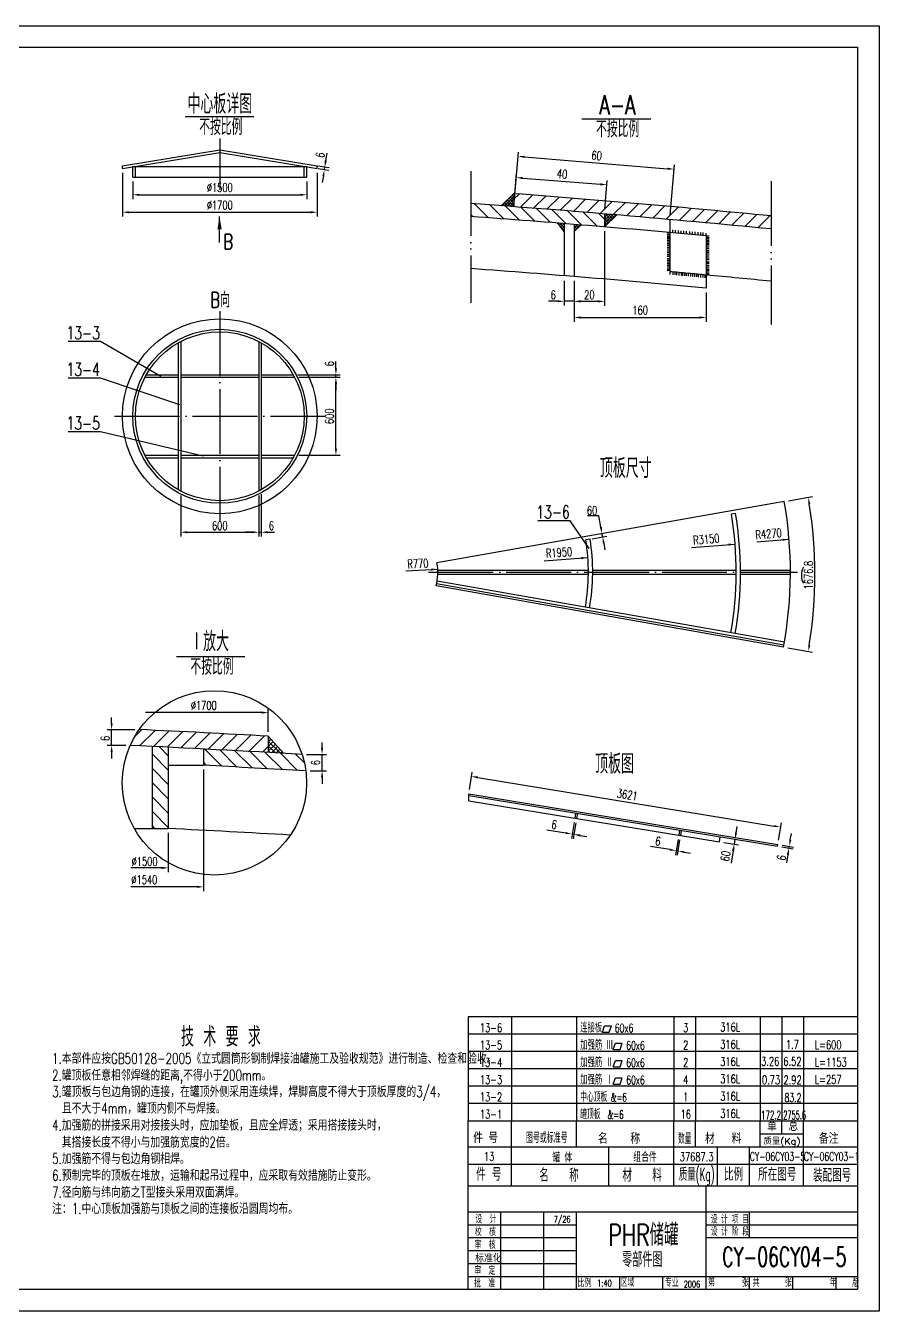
# Model space of a CAD drawing. Extents: x -7275 to 35952, y -7123 to 31390.
# Drawn here: x 26087 to 35952, y 8403 to 23253 of the extents above; entities that cross this region are included whole.
import ezdxf
from ezdxf.enums import TextEntityAlignment as Align

# ---------------------------------------------------------------- set-up
doc = ezdxf.new("R2010")
doc.units = 0
doc.header["$LTSCALE"] = 25
doc.header["$MEASUREMENT"] = 0
doc.linetypes.add('DASHDOT-M', pattern=[36, 30, -3, 0, -3])
doc.linetypes.add('DIVIDE-M', pattern=[39, 30, -3, 0, -3, 0, -3])
doc.layers.get('0').update_dxf_attribs({"linetype": 'CONTINUOUS'})
for name, color, linetype in [('CDR_DWG1', 4, 'CONTINUOUS'), ('CDR_DWG2', 2, 'CONTINUOUS'), ('CDR_DWG3', 1, 'DASHDOT-M'), ('CDR_DWG4', 3, 'DIVIDE-M'), ('CDR_TEXT', 7, 'CONTINUOUS')]:
    doc.layers.add(name, color=color, linetype=linetype)
doc.styles.add('HZ', font='ROMANS.shx', dxfattribs={"width": 0.7, "height": 100, "bigfont": 'HZ.shx'})
pattern_1 = [(135, (-12510.55, 17776.11), (-82.86408, -82.86408), [])]

# ---------------------------------------------------------------- blocks, each defined once
blk = doc.blocks.new('MLF')
blk.add_line((180, 8), (0, 8))
at = {"color": 4}
for p, q in [((0, 8), (0, 0)), ((20, 8), (20, 0)), ((50, 8), (50, 0)), ((95, 8), (95, 0)), ((105, 8), (105, 0)), ((135, 8), (135, 0)), ((145, 8), (145, 0)), ((155, 8), (155, 0))]:
    blk.add_line(p, q, dxfattribs=at)
blk = doc.blocks.new('MLR')
at = {"color": 4}
for p, q in [((0, 0), (0, 12)), ((0, 12), (180, 12)), ((20, 0), (20, 12)), ((50, 0), (50, 12)), ((95, 0), (95, 12)), ((105, 0), (105, 12)), ((135, 0), (135, 12)), ((145, 6), (145, 12)), ((155, 0), (155, 12))]:
    blk.add_line(p, q, dxfattribs=at)
blk.add_line((135, 6), (155, 6))
at = {"style": 'HZ'}
for s, width, p in [('件 号', 0.7, (2.27, 1.69)), ('图号或标准号', 0.492204, (26.68, 1.69)), ('名    称', 0.7, (59.95, 1.35)), ('数量', 0.471468, (97, 1.35)), ('材   料', 0.7, (109.4, 1.35)), ('备注', 0.7, (162.07, 1.35))]:
    blk.add_text(s, height=5, dxfattribs=dict(at, width=width)).set_placement(p)
for s, p in [('单', (138.18, 7.18)), ('总', (148.03, 7.33))]:
    blk.add_text(s, height=4, dxfattribs=at).set_placement(p)
at = {"style": 'HZ', "width": 1.22708}
blk.add_text('质量(Kg)', height=3, dxfattribs=at).set_placement((136.46, 1.01), (153.64, 1.01), align=Align.FIT)
blk = doc.blocks.new('SML')
at = {"color": 4, "linetype": 'Continuous'}
for p, q in [((0, 0), (0, 18)), ((20, 0), (20, 18)), ((65, 0), (65, 18)), ((95, 0), (95, 18)), ((115, 18), (115, 0)), ((130, 0), (130, 18)), ((155, 0), (155, 18)), ((0, 10), (180, 10))]:
    blk.add_line(p, q, dxfattribs=at)
at = {"color": 7, "linetype": 'Continuous'}
blk.add_line((0, 18), (180, 18), dxfattribs=at)
at = {"color": 7, "linetype": 'Continuous', "style": 'HZ'}
for s, width, p in [('件 号', 0.7, (3.62, 2.26)), ('名   称', 0.7, (32.84, 1.84)), ('材   料', 0.7, (71.25, 1.84)), ('质量(Kg)', 0.5, (97.34, 2.26)), ('比例', 0.7, (118.23, 2.26)), ('所在图号', 0.7, (134, 2.26)), ('装配图号', 0.7, (159.38, 1.84))]:
    blk.add_text(s, height=6, dxfattribs=dict(at, width=width)).set_placement(p)

msp = doc.modelspace()

# ---------------------------------------------------------------- hatches: boundary and pattern name
h = msp.add_hatch()
h.set_pattern_fill('ANSI37', color=256, scale=187.5, style=0)
h.set_pattern_definition([(45, (-7471.047, 23645.17), (-16.572815, 16.572815), []), (135, (-7471.047, 23645.17), (-16.572815, -16.572815), [])])
h.paths.add_polyline_path([(31583, 21173, -0.000273), (31730, 21162), (31730, 21313)])
h.paths.add_polyline_path([(32310, 20967, 0.000137), (32237, 20973), (32310, 20875)])
h.paths.add_polyline_path([(32426, 20875), (32505, 20951, 0.000147), (32426, 20957)])
h.paths.add_polyline_path([(32777, 20929), (32777, 20929), (32917, 21067, 0.000261), (32777, 21079)])
h = msp.add_hatch()
h.set_pattern_fill('ANSI31', color=256, scale=937.5, style=0)
h.set_pattern_definition([(45, (-7471.05, 23645.17), (-82.86408, 82.86408), [])])
h.paths.add_polyline_path([(34701, 20905), (34701, 21056, 0.005522), (31730, 21313), (31730, 21162, -0.005528)])
h = msp.add_hatch()
h.set_pattern_fill('ANSI31', color=256, scale=937.5, angle=90, style=0)
h.set_pattern_definition([(135, (-7471.05, 23645.17), (-82.86408, -82.86408), [])])
h.paths.add_polyline_path([(32777, 20929), (32777, 21079, 0.002871), (31233, 21199), (31233, 21049, -0.002871)])
h = msp.add_hatch()
h.set_pattern_fill('ANSI31', color=256, scale=937.5, style=0)
h.set_pattern_definition([(45, (-12510.55, 17776.11), (-82.86408, 82.86408), [])])
h.paths.add_polyline_path([(28891, 14857), (28891, 15045, 0.002212), (27398, 15121, 0.049474), (27294, 14938, -0.002368)])
h = msp.add_hatch()
h.set_pattern_fill('ANSI37', color=256, scale=312.5, style=0)
h.set_pattern_definition([(45, (-12510.554, 17776.11), (-27.62136, 27.62136), []), (135, (-12510.554, 17776.11), (-27.62136, -27.62136), [])])
h.paths.add_polyline_path([(29071, 14847), (28891, 15045), (28891, 14857, -0.000267)])
h = msp.add_hatch()
h.set_pattern_fill('ANSI31', color=256, scale=937.5, angle=90, style=0)
h.set_pattern_definition(pattern_1)
h.paths.add_polyline_path([(27735, 14918, 0.000278), (27547, 14927), (27547, 13979), (27735, 13979)])
h = msp.add_hatch()
h.set_pattern_fill('ANSI31', color=256, scale=937.5, angle=90, style=0)
h.set_pattern_definition(pattern_1)
h.paths.add_polyline_path([(28141, 14897), (28141, 14710, -0.001758), (29325, 14645, 0.045879), (29282, 14835, 0.001693)])

# ---------------------------------------------------------------- linework, layer by layer
at = {"color": 4}
for p, q in [((15577, 23003), (35702, 23003)), ((35702, 23003), (35702, 8653)), ((35702, 8653), (15577, 8653))]:
    msp.add_line(p, q, dxfattribs=at)
for p, q in [((29557, 21695), (29570, 21779)), ((31734, 21212), (31782, 21793)), ((31852, 21737), (33506, 21601)), ((27205, 21555), (27205, 21048)), ((29455, 21555), (29455, 21048)), ((29465, 21634), (29594, 21613)), ((29467, 21603), (29589, 21583)), ((29540, 21591), (29544, 21621)), ((31734, 21212), (31760, 21548)), ((33537, 21064), (33584, 21645)), ((27325, 21453), (27325, 21249)), ((29335, 21453), (29335, 21249)), ((29527, 21517), (29515, 21443)), ((31831, 21492), (32729, 21421)), ((32781, 21129), (32807, 21465)), ((27400, 21299), (29260, 21299)), ((27280, 21098), (29380, 21098)), ((32777, 20879), (32777, 20018)), ((33499, 20863), (33532, 20863)), ((33499, 20846), (33532, 20846)), ((33499, 20827), (33532, 20827)), ((33499, 20810), (33532, 20810)), ((33499, 20794), (33532, 20794)), ((33568, 20860), (33568, 20893)), ((33598, 20858), (33598, 20891)), ((33633, 20854), (33633, 20888)), ((33662, 20852), (33662, 20885)), ((33694, 20849), (33694, 20882)), ((33724, 20846), (33724, 20879)), ((33761, 20843), (33761, 20876)), ((33793, 20840), (33793, 20873)), ((33823, 20837), (33823, 20870)), ((33859, 20834), (33859, 20867)), ((33888, 20831), (33888, 20864)), ((33917, 20829), (33917, 20862)), ((33953, 20825), (33953, 20858)), ((33953, 20825), (33986, 20825)), ((33953, 20807), (33986, 20807)), ((33499, 20777), (33532, 20777)), ((33499, 20758), (33532, 20758)), ((33499, 20758), (33532, 20758)), ((33499, 20735), (33532, 20735)), ((33499, 20716), (33532, 20716)), ((33499, 20694), (33532, 20694)), ((33499, 20675), (33532, 20675)), ((33499, 20654), (33532, 20654)), ((33953, 20789), (33986, 20789)), ((33953, 20772), (33986, 20772)), ((33953, 20756), (33986, 20756)), ((33953, 20738), (33986, 20738)), ((33953, 20720), (33986, 20720)), ((33953, 20720), (33986, 20720)), ((33953, 20697), (33986, 20697)), ((33953, 20678), (33986, 20678)), ((33953, 20656), (33986, 20656)), ((33499, 20632), (33532, 20632)), ((33499, 20610), (33532, 20610)), ((33499, 20590), (33532, 20590)), ((33499, 20562), (33532, 20562)), ((33499, 20546), (33532, 20546)), ((33499, 20526), (33532, 20526)), ((33499, 20505), (33532, 20505)), ((33953, 20637), (33986, 20637)), ((33953, 20616), (33986, 20616)), ((33953, 20594), (33986, 20594)), ((33953, 20572), (33986, 20572)), ((33953, 20552), (33986, 20552)), ((33953, 20524), (33986, 20524)), ((33953, 20508), (33986, 20508)), ((33499, 20485), (33532, 20485)), ((33499, 20466), (33532, 20466)), ((33499, 20446), (33532, 20446)), ((33499, 20428), (33532, 20428)), ((33532, 20412), (33532, 20378)), ((33568, 20408), (33568, 20375)), ((33590, 20406), (33590, 20373)), ((33610, 20405), (33610, 20371)), ((33637, 20402), (33637, 20369)), ((33661, 20400), (33661, 20367)), ((33677, 20399), (33677, 20365)), ((33701, 20396), (33701, 20363)), ((33720, 20395), (33720, 20362)), ((33743, 20393), (33743, 20359)), ((33772, 20390), (33772, 20357)), ((33794, 20388), (33794, 20355)), ((33815, 20386), (33815, 20353)), ((33838, 20384), (33838, 20351)), ((33858, 20382), (33858, 20349)), ((33884, 20380), (33884, 20346)), ((33912, 20377), (33912, 20344)), ((33935, 20375), (33935, 20342)), ((33935, 20375), (33935, 20342)), ((33953, 20488), (33986, 20488)), ((33953, 20466), (33986, 20466)), ((33953, 20446), (33986, 20446)), ((33953, 20428), (33986, 20428)), ((33953, 20408), (33986, 20408)), ((33953, 20390), (33986, 20390)), ((33953, 20373), (33953, 20340)), ((33953, 20373), (33986, 20373)), ((33953, 20373), (33953, 20340)), ((32310, 20306), (32310, 20019)), ((32426, 20306), (32426, 20018)), ((32426, 20306), (32426, 20019)), ((32426, 20306), (32426, 19833)), ((32235, 20069), (32130, 20069)), ((32426, 20069), (32310, 20069)), ((32501, 20069), (32576, 20069)), ((32702, 20068), (32501, 20068)), ((33953, 20172), (33953, 19833)), ((32501, 19883), (33878, 19883)), ((29672, 19296), (29672, 19372)), ((29229, 19221), (29722, 19221)), ((29245, 19191), (29722, 19191)), ((29245, 19191), (29722, 19191)), ((29672, 19191), (29672, 19221)), ((29672, 18366), (29672, 19116)), ((29672, 19116), (29672, 19041)), ((29245, 18291), (29722, 18291)), ((27880, 17827), (27880, 17352)), ((28780, 17827), (28780, 17352)), ((28780, 17827), (28780, 17352)), ((28810, 17843), (28810, 17352)), ((34903, 17765), (35180, 17814)), ((32712, 17591), (32579, 17591)), ((32735, 17459), (32712, 17591)), ((27955, 17402), (28705, 17402)), ((28705, 17402), (28630, 17402)), ((28780, 17402), (28810, 17402)), ((28885, 17402), (28963, 17402)), ((32755, 17348), (32748, 17385)), ((32632, 17326), (32804, 17357)), ((32768, 17274), (32781, 17200)), ((33783, 17224), (34285, 17264)), ((34535, 17289), (34910, 17320)), ((32079, 17072), (32584, 17108)), ((30482, 16954), (30849, 16975)), ((34894, 16066), (35180, 16015)), ((28816, 15318), (27473, 15318)), ((28891, 15095), (28891, 15368)), ((27080, 15196), (27080, 15263)), ((27348, 15121), (27030, 15121)), ((27080, 14938), (27080, 15121)), ((27244, 14938), (27030, 14938)), ((27080, 14863), (27080, 14788)), ((29512, 14910), (29512, 14972)), ((29332, 14835), (29562, 14835)), ((29512, 14645), (29512, 14835)), ((28141, 14660), (28141, 13255)), ((29375, 14645), (29562, 14645)), ((29512, 14570), (29512, 14495)), ((31215, 14430), (31248, 14630)), ((31314, 14568), (34739, 14007)), ((32329, 13926), (32108, 13962)), ((32426, 14049), (32395, 13864)), ((32445, 14046), (32415, 13861)), ((34297, 13930), (34309, 14004)), ((34788, 13844), (34821, 14044)), ((27735, 13929), (27735, 13474)), ((32423, 13911), (32403, 13914)), ((32497, 13898), (32571, 13886)), ((33626, 13853), (33596, 13673)), ((33645, 13849), (33616, 13670)), ((34154, 13817), (34324, 13789)), ((34284, 13856), (34275, 13797)), ((34923, 13847), (34936, 13921)), ((33530, 13735), (33309, 13771)), ((33624, 13720), (33604, 13723)), ((33698, 13707), (33772, 13695)), ((34263, 13723), (34239, 13579)), ((34826, 13767), (34957, 13746)), ((34830, 13787), (34961, 13765)), ((34896, 13680), (34880, 13584)), ((34911, 13773), (34908, 13754)), ((27660, 13524), (27301, 13524)), ((28066, 13305), (27301, 13305)), ((32752, 11628), (32778, 11699)), ((32752, 11628), (32831, 11628)), ((32778, 11699), (32857, 11699)), ((32831, 11628), (32857, 11699)), ((32877, 11428), (32903, 11499)), ((32903, 11499), (32981, 11499)), ((32956, 11428), (32981, 11499)), ((32877, 11428), (32956, 11428)), ((32877, 11228), (32903, 11299)), ((32903, 11299), (32981, 11299)), ((32956, 11228), (32981, 11299)), ((32877, 11228), (32956, 11228)), ((32877, 11028), (32903, 11099)), ((32877, 11028), (32956, 11028)), ((32903, 11099), (32981, 11099)), ((32956, 11028), (32981, 11099))]:
    msp.add_line(p, q)
at = {"color": 4, "linetype": 'Continuous'}
for p, q in [((31202, 9853), (35702, 9853)), ((31202, 8653), (31202, 9853)), ((33952, 8653), (33952, 9853)), ((31202, 9553), (35702, 9553)), ((31577, 8653), (31577, 9553)), ((32077, 8653), (32077, 9553)), ((32452, 8653), (32452, 9553)), ((34452, 9253), (34452, 9553)), ((33952, 9253), (35702, 9253)), ((32452, 8803), (33952, 8803)), ((32952, 8653), (32952, 8803)), ((33452, 8653), (33452, 8803)), ((33952, 8803), (35702, 8803)), ((34452, 8653), (34452, 8803)), ((34952, 8653), (34952, 8803)), ((35452, 8653), (35452, 8803))]:
    msp.add_line(p, q, dxfattribs=at)
at = {"color": 7, "linetype": 'Continuous'}
for p, q in [((31202, 9403), (32452, 9403)), ((33952, 9403), (35702, 9403)), ((31202, 9253), (32452, 9253)), ((31202, 9103), (32452, 9103)), ((31202, 8953), (32452, 8953)), ((31202, 8803), (32452, 8803))]:
    msp.add_line(p, q, dxfattribs=at)
msp.add_lwpolyline([(14952, 8403), (14952, 23253), (35952, 23253), (35952, 8403)], close=True)
for points in [[(27649, 19201), (26951, 19605), (26579, 19605)], [(27868, 18874), (26951, 19182), (26579, 19182)], [(28138, 18281), (26951, 18562), (26579, 18562)], [(32601, 17215), (32379, 17535), (32007, 17535)]]:
    msp.add_lwpolyline(points)
for centre, radius, start, end in [((30081, 16915), 5128, 350.838, 9.162), ((35247, 16904), 195, 150.943, 208.3026)]:
    msp.add_arc(centre, radius, start, end)
for points in [[(29544, 21697), (29569, 21693), (29544, 21621)], [(31853, 21750), (31851, 21725), (31778, 21744)], [(29515, 21519), (29540, 21515), (29540, 21591)], [(33507, 21614), (33504, 21589), (33580, 21595)], [(31832, 21505), (31830, 21480), (31756, 21498)], [(32730, 21433), (32728, 21408), (32803, 21415)], [(27400, 21312), (27400, 21287), (27325, 21299)], [(29260, 21312), (29260, 21287), (29335, 21299)], [(27280, 21110), (27280, 21085), (27205, 21098)], [(29380, 21110), (29380, 21085), (29455, 21098)], [(32235, 20082), (32235, 20057), (32310, 20069)], [(32501, 20082), (32501, 20057), (32426, 20069)], [(32501, 20081), (32501, 20056), (32426, 20068)], [(32702, 20081), (32702, 20056), (32777, 20068)], [(32501, 19895), (32501, 19870), (32426, 19883)], [(33878, 19895), (33878, 19870), (33953, 19883)], [(29660, 19296), (29685, 19296), (29672, 19221)], [(29660, 19116), (29685, 19116), (29672, 19191)], [(29660, 19116), (29685, 19116), (29672, 19191)], [(29660, 18366), (29685, 18366), (29672, 18291)], [(35131, 17729), (35156, 17733), (35131, 17805)], [(27955, 17414), (27955, 17389), (27880, 17402)], [(28705, 17414), (28705, 17389), (28780, 17402)], [(28705, 17414), (28705, 17389), (28780, 17402)], [(28885, 17414), (28885, 17389), (28810, 17402)], [(32748, 17461), (32723, 17457), (32748, 17385)], [(32780, 17276), (32755, 17272), (32755, 17348)], [(34209, 17270), (34211, 17246), (34285, 17264)], [(34834, 17326), (34836, 17301), (34910, 17320)], [(32508, 17115), (32510, 17090), (32584, 17108)], [(30773, 16983), (30775, 16958), (30849, 16975)], [(35156, 16096), (35131, 16100), (35131, 16024)], [(28816, 15331), (28816, 15306), (28891, 15318)], [(27068, 15196), (27093, 15196), (27080, 15121)], [(27068, 14863), (27093, 14863), (27080, 14938)], [(29500, 14910), (29525, 14910), (29512, 14835)], [(29500, 14570), (29525, 14570), (29512, 14645)], [(31316, 14581), (31312, 14556), (31240, 14581)], [(34741, 14019), (34737, 13995), (34813, 13995)], [(32331, 13938), (32327, 13914), (32403, 13914)], [(32499, 13911), (32495, 13886), (32423, 13911)], [(34284, 13932), (34309, 13928), (34284, 13856)], [(34911, 13850), (34936, 13845), (34911, 13773)], [(33532, 13747), (33528, 13723), (33604, 13723)], [(33700, 13720), (33696, 13695), (33624, 13720)], [(34250, 13725), (34275, 13721), (34275, 13797)], [(34884, 13682), (34908, 13678), (34908, 13754)], [(27660, 13537), (27660, 13512), (27735, 13524)], [(28066, 13318), (28066, 13293), (28141, 13305)]]:
    msp.add_solid(points)
at = {"layer": 'CDR_DWG1'}
for p, q in [((27205, 21635), (28330, 21820)), ((27205, 21605), (28330, 21789)), ((28330, 21820), (29455, 21635)), ((28330, 21789), (29455, 21605)), ((27205, 21605), (27205, 21635)), ((27325, 21625), (29335, 21625)), ((27325, 21503), (27325, 21625)), ((27355, 21503), (27355, 21625)), ((29305, 21503), (29305, 21625)), ((29335, 21503), (29335, 21625)), ((29455, 21605), (29455, 21635)), ((27325, 21503), (29335, 21503)), ((31730, 21313), (31583, 21173)), ((31730, 21313), (31730, 21162)), ((32310, 20875), (32237, 20973)), ((32310, 20967), (32310, 20365)), ((32426, 20957), (32426, 20356)), ((32426, 20875), (32505, 20951)), ((32777, 21079), (32777, 20929)), ((32777, 20929), (32917, 21067)), ((33532, 21014), (33532, 20863)), ((33953, 20825), (33953, 20222)), ((27880, 19606), (27880, 17877)), ((28780, 19606), (28780, 17877)), ((27850, 19590), (27850, 17893)), ((28810, 19590), (28810, 17893)), ((27465, 19191), (27850, 19191)), ((27482, 19221), (27850, 19221)), ((27880, 19221), (28780, 19221)), ((27880, 19191), (28780, 19191)), ((28810, 19221), (29179, 19221)), ((28810, 19191), (29195, 19191)), ((27465, 18291), (27850, 18291)), ((27880, 18291), (28780, 18291)), ((28810, 18291), (29195, 18291)), ((27482, 18261), (27850, 18261)), ((27880, 18261), (28780, 18261)), ((28810, 18261), (29179, 18261)), ((34854, 17756), (30840, 17048)), ((34292, 17619), (34243, 17610)), ((32609, 17322), (32560, 17314)), ((30850, 16965), (32590, 16965)), ((32640, 16965), (34298, 16965)), ((34348, 16965), (34925, 16965)), ((34845, 16075), (30830, 16783)), ((34849, 16099), (30836, 16807)), ((34855, 16131), (30842, 16838)), ((32590, 16915), (30848, 16915)), ((34298, 16915), (32640, 16915)), ((34925, 16915), (34348, 16915)), ((28891, 15045), (28891, 14857)), ((28891, 15045), (29071, 14847)), ((27547, 14927), (27547, 13979)), ((27735, 14918), (27735, 13979)), ((28141, 14897), (28141, 14710)), ((27735, 14710), (28141, 14710)), ((31207, 14381), (34780, 13795)), ((31207, 14300), (31207, 14381)), ((31207, 14360), (34777, 13775)), ((31207, 14300), (34105, 13825)), ((32443, 14158), (32434, 14099)), ((32463, 14155), (32453, 14095)), ((27343, 13979), (27735, 13979)), ((33643, 13961), (33634, 13902)), ((33663, 13958), (33653, 13899)), ((34105, 13825), (34114, 13884)), ((34777, 13775), (34780, 13795))]:
    msp.add_line(p, q, dxfattribs=at)
for radius in [1125, 1005, 975]:
    msp.add_circle((28330, 18741), radius, dxfattribs=at)
for centre, radius, start, end in [((21572, -113305), 135000, 84.41906, 85.68464), ((21572, -113305), 134850, 84.41283, 85.89165), ((21555, -113454), 134850, 84.72486, 85.8846), ((21555, -113454), 134250, 84.70121, 85.86617), ((21572, -113305), 134250, 84.38778, 84.70844), ((30225, 16940), 4700, 349.3905, 10), ((30225, 16940), 4073, 350.0978, 9.4725), ((30225, 16940), 4123, 350.0966, 9.4789), ((30225, 16940), 2365, 350.1684, 9.0915), ((30225, 16940), 2415, 350.1649, 9.1103), ((30225, 16940), 625, 345.4114, 10), ((19516, -153632), 168938, 86.8188, 87.32565), ((19516, -153632), 168750, 86.68236, 87.35798), ((19516, -153632), 168562, 86.66405, 87.06701), ((19516, -153632), 167812, 86.70995, 87.19269)]:
    msp.add_arc(centre, radius, start, end, dxfattribs=at)
at = {"layer": 'CDR_DWG2'}
for p, q in [((27929, 22202), (28723, 22202)), ((32516, 22176), (33310, 22176)), ((28327, 20749), (28327, 21049)), ((27828, 15968), (28621, 15968))]:
    msp.add_line(p, q, dxfattribs=at)
msp.add_circle((28268, 14506), 1065, dxfattribs=at)
msp.add_solid([(28327, 21049), (28302, 20899), (28352, 20899)], dxfattribs=at)
at = {"layer": 'CDR_DWG3', "linetype": 'DASHDOT-M'}
for p, q in [((28330, 21948), (28330, 21358)), ((28330, 19956), (28330, 17526)), ((27115, 18741), (29545, 18741)), ((30741, 16940), (35007, 16940))]:
    msp.add_line(p, q, dxfattribs=at)
at = {"layer": 'CDR_DWG4'}
for p, q in [((31233, 21574), (31233, 20053)), ((34701, 21458), (34701, 19803))]:
    msp.add_line(p, q, dxfattribs=at)
at = {"layer": 'CDR_DWG4', "linetype": 'DIVIDE-M'}
msp.add_line((33532, 20863), (33532, 20411), dxfattribs=at)
msp.add_arc((21572, -113305), 134250, 84.70831, 84.8885, dxfattribs=at)

# ---------------------------------------------------------------- block references
at = {"xscale": 25.00000000000009, "yscale": 25.00000000000009, "zscale": 25.00000000000009}
for name, p in [('MLF', (31202, 11603)), ('MLF', (31202, 11403)), ('MLF', (31202, 11203)), ('MLF', (31202, 11003)), ('MLF', (31202, 10803)), ('MLF', (31202, 10603)), ('MLR', (31202, 10303)), ('SML', (31202, 9853))]:
    msp.add_blockref(name, p, dxfattribs=at)

# ---------------------------------------------------------------- texts
at = {"color": 7, "linetype": 'Continuous', "style": 'HZ', "width": 0.7}
for s, height, p in [('技 术 要 求', 225, (27882, 11461)), ('1.本部件应按GB50128-2005《立式圆筒形钢制焊接油罐施工及验收规范》进行制造、检查和验收。', 125, (26392, 11261)), ('2.罐顶板任意相邻焊缝的距离,不得小于200mm。', 125, (26392, 11067)), ('3.罐顶板与包边角钢的连接，在罐顶外侧采用连续焊，焊脚高度不得大于顶板厚度的3/4，', 125, (26393, 10877)), ('且不大于4mm，罐顶内侧不与焊接。', 125, (26505, 10686)), ('4.加强筋的拼接采用对接接头时，应加垫板，且应全焊透；采用搭接接头时，', 125, (26392, 10490)), ('其搭接长度不得小与加强筋宽度的2倍。', 125, (26504, 10293)), ('5.加强筋不得与包边角钢相焊。', 125, (26392, 10104)), ('6.预制完毕的顶板在堆放，运输和起吊过程中，应采取有效措施防止变形。', 125, (26392, 9910)), ('7.径向筋与纬向筋之T型接头采用双面满焊。', 125, (26392, 9715)), ('注：1.中心顶板加强筋与顶板之间的连接板沿圆周均布。', 125, (26392, 9527))]:
    msp.add_text(s, height=height, dxfattribs=at).set_placement(p)
at = {"linetype": 'Continuous', "style": 'HZ'}
for s, width, p in [('设  计', 0.7, (31284, 9421)), ('设 计 项 目', 0.7, (34003, 9418)), ('校  核', 0.7, (31278, 9273)), ('设 计 阶 段', 0.7, (34003, 9276)), ('审  核', 0.7, (31275, 9123)), ('标准化', 0.9, (31281, 8968)), ('审  定', 0.7, (31272, 8826)), ('批  准', 0.7, (31269, 8679)), ('比例', 0.7, (32464, 8682)), ('区域', 0.7, (32963, 8688)), ('专业', 0.7, (33475, 8687)), ('第', 0.7, (33973, 8690)), ('张', 0.7, (34366, 8688)), ('共', 0.7, (34488, 8685)), ('张', 0.7, (34862, 8688)), ('年', 0.7, (35380, 8691)), ('版', 0.7, (35639, 8684))]:
    msp.add_text(s, height=87.5, dxfattribs=dict(at, width=width)).set_placement(p)
at = {"char_height": 100, "attachment_point": 5, "style": 'HZ'}
for s, insert, rotation in [('6', (29491, 21758), 81), ('60', (32686, 21753), 355), ('40', (32287, 21540), 355), ('6', (29597, 19348), 90), ('600', (29597, 18741), 90), ('R3150', (33953, 17321), 5), ('R4270', (34673, 17383), 5), ('R1950', (32251, 17168), 4), ('R770', (30620, 17040), 3), ('1676.8', (35134, 16906), 90), ('6', (27005, 15020), 90), ('6', (29437, 14740), 90), ('3621', (33040, 14370), 351), ('6', (32194, 14024), 351), ('6', (33395, 13833), 351), ('\\A1;60', (34174, 13661), 80.6901), ('6', (34822, 13641), 81)]:
    msp.add_mtext(s, dxfattribs=dict(at, insert=insert, rotation=rotation))
for s, insert in [('%%c1500', (28330, 21383)), ('%%c1700', (28330, 21181)), ('6', (32184, 20144)), ('20', (32601, 20143)), ('160', (33189, 19966)), ('\\A1;60', (32633, 17652)), ('600', (28330, 17477)), ('6', (28927, 17477)), ('%%c1700', (28145, 15402)), ('%%c1500', (27461, 13599)), ('%%c1540', (27458, 13388))]:
    msp.add_mtext(s, dxfattribs=dict(at, insert=insert))
at = {"layer": 'CDR_DWG1', "style": 'HZ', "width": 0.7}
for s, p in [('13-3', (26558, 19630)), ('13-4', (26558, 19207)), ('13-5', (26558, 18587)), ('13-6', (31988, 17560))]:
    msp.add_text(s, height=150, dxfattribs=at).set_placement(p)
at = {"layer": 'CDR_DWG2', "style": 'HZ', "width": 0.7}
for s, height, p in [('B', 175, (28373, 20670)), ('B向', 175, (28222, 19998)), ('PHR储罐', 250, (32818, 9160)), ('零部件图', 175, (32980, 8913))]:
    msp.add_text(s, height=height, dxfattribs=at).set_placement(p)
at = {"layer": 'CDR_DWG2', "style": 'HZ'}
for s, height, width, p in [('7/26', 75, 0.7, (32287, 9428)), ('CY-06CY04-5', 225, 0.646465, (34854, 8920)), ('1:40', 75, 0.7, (32776, 8689)), ('2006', 75, 0.7, (33787, 8678))]:
    msp.add_text(s, height=height, dxfattribs=dict(at, width=width)).set_placement(p, align=Align.CENTER)
at = {"layer": 'CDR_DWG2', "attachment_point": 5, "style": 'HZ'}
for s, insert, char_height in [('中心板详图', (28331, 22348), 225), ('A-A', (32926, 22339), 225), ('不按比例', (28342, 22083), 187.5), ('不按比例', (32928, 22058), 187.5), ('顶板尺寸', (33022, 18141), 225), ('Ⅰ放大', (28212, 16139), 225), ('不按比例', (28240, 15849), 187.5), ('顶板图', (32893, 14725), 225)]:
    msp.add_mtext(s, dxfattribs=dict(at, insert=insert, char_height=char_height))
at = {"layer": 'CDR_TEXT', "style": 'HZ'}
for s, width, p in [('连接板   60x6', 0.65, (32496, 11624)), ('316L', 0.7, (34114, 11636)), ('加强筋 Ⅲ   60x6', 0.65, (32496, 11424)), ('316L', 0.7, (34114, 11436)), ('1.7', 0.7, (34873, 11435)), ('L=600', 0.7, (35207, 11430)), ('加强筋 Ⅱ   60x6', 0.65, (32496, 11224)), ('316L', 0.7, (34114, 11236)), ('3.26', 0.7, (34587, 11239)), ('6.52', 0.7, (34843, 11239)), ('L=1153', 0.7, (35207, 11230)), ('加强筋 Ⅰ   60x6', 0.65, (32496, 11024)), ('316L', 0.7, (34114, 11036)), ('0.73', 0.7, (34596, 11025)), ('2.92', 0.7, (34845, 11025)), ('L=257', 0.7, (35207, 11030)), ('中心顶板 &=6', 0.6, (32496, 10824)), ('316L', 0.7, (34114, 10836)), ('83.2', 0.65, (34857, 10821)), ('罐顶板  &=6', 0.6, (32496, 10624)), ('316L', 0.7, (34114, 10636)), ('172.2', 0.6, (34585, 10619)), ('2755.6', 0.5, (34843, 10619)), ('13', 0.7, (31382, 10141)), ('罐 体', 0.7, (32174, 10123)), ('组合件', 0.7, (33108, 10129)), ('37687.3', 0.7, (33646, 10136)), ('CY-06CY03-5', 0.65, (34456, 10140)), ('CY-06CY03-1', 0.65, (35081, 10140))]:
    msp.add_text(s, height=100, dxfattribs=dict(at, width=width)).set_placement(p)
at = {"layer": 'CDR_TEXT', "style": 'HZ', "width": 0.7}
for s, p in [('13-6', (31465, 11628)), ('3', (33715, 11628)), ('13-5', (31465, 11428)), ('2', (33715, 11428)), ('13-4', (31465, 11228)), ('2', (33715, 11228)), ('13-3', (31465, 11028)), ('4', (33715, 11028)), ('13-2', (31465, 10828)), ('1', (33715, 10828)), ('13-1', (31465, 10628)), ('16', (33715, 10628))]:
    msp.add_text(s, height=100, dxfattribs=at).set_placement(p, align=Align.CENTER)

doc.saveas('drawing.dxf')
